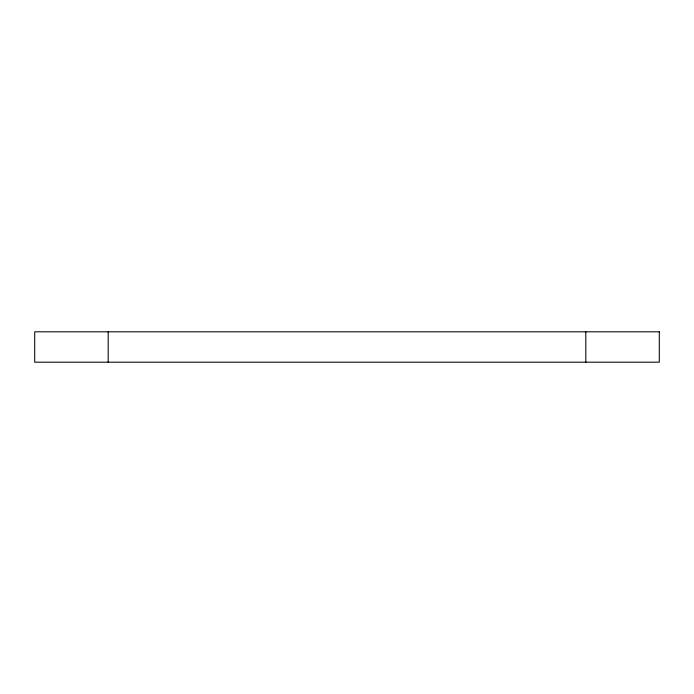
<?xml version="1.0" encoding="UTF-8"?>
<svg xmlns="http://www.w3.org/2000/svg" width="694" height="694" viewBox="0 0 694 694"><rect width="100%" height="100%" fill="white"/><g stroke="black" fill="none" stroke-linecap="round" stroke-linejoin="round"><path stroke-width="1.04" d="M585.814 331.81L585.814 362.19M108.186 331.81L108.186 362.19M659.3 331.81L34.7 331.81L34.7 362.19L659.3 362.19L659.3 331.81"/></g></svg>
